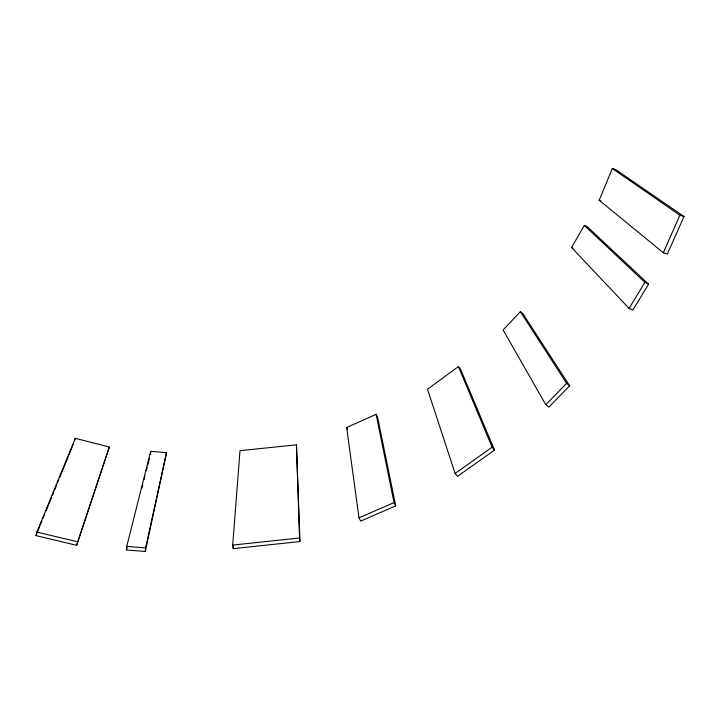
<?xml version="1.0" encoding="UTF-8"?>
<svg xmlns="http://www.w3.org/2000/svg" width="720" height="720" viewBox="0 0 720 720"><rect width="100%" height="100%" fill="white"/><g stroke="black" fill="none" stroke-linecap="round" stroke-linejoin="round"><path stroke-width="1.08" d="M126.495 549.981L126.738 546.399L150.678 451.287L166.527 452.709L145.305 551.493L126.495 549.981L127.044 547.812M150.444 454.419L150.678 451.287M145.305 551.493L145.566 547.911L166.527 452.709M233.199 548.649L232.686 545.094L240.003 450.693L296.451 444.807L299.961 541.539L233.199 548.649L233.37 546.417M142.011 488.088L142.821 484.83M144.189 479.394L144.999 476.136M146.367 470.709L147.177 467.451M147.726 465.282L149.355 458.766M36 535.608L36.891 532.08L75.267 438.309L109.341 447.021L76.635 545.301L36 535.608L37.269 532.494M74.736 440.361L75.267 438.309M76.635 545.301L109.341 447.021M38.115 530.424L39.384 527.319M40.23 525.249L41.922 521.109M43.182 518.004L44.874 513.864M46.143 510.759L51.642 497.295M52.488 495.225L53.757 492.12M54.603 490.05L56.709 484.866M57.555 482.796L58.824 479.691M59.67 477.621L68.13 456.912M68.976 454.842L73.197 444.492M599.202 200.25L612.315 168.507L615.762 169.632L684 216.522L667.368 254.007L663.309 252.738L599.202 200.25L600.921 200.799M663.309 252.738L679.896 215.208L612.315 168.507M571.572 247.518L584.334 225.387L587.502 226.935L648.603 284.157L632.781 310.122L629.055 308.358L571.572 247.518L573.147 248.283M629.055 308.358L644.868 282.357L584.334 225.387M520.371 311.652L503.127 330.003L545.778 404.712L548.811 407.169L569.664 385.848L522.963 313.821L520.371 311.652L566.631 383.346L569.664 385.848M545.778 404.712L566.631 383.346M458.415 366.552L427.491 389.241L455.112 473.472L457.569 476.334L494.514 450.09L460.494 369.09L458.415 366.552L492.084 447.174L494.514 450.09M455.112 473.472L492.084 447.174M346.635 427.482L376.137 414.342L377.577 417.204L395.721 505.872L360.738 521.082L359.01 517.842L346.635 427.482L347.616 429.381M359.01 517.842L394.029 502.596L376.137 414.342M232.686 545.094L299.538 537.975L296.451 444.807M126.738 546.399L145.566 547.911M36.891 532.08L77.571 541.809M679.896 215.208L684 216.522M644.868 282.357L648.603 284.157M394.029 502.596L395.721 505.872M299.538 537.975L299.961 541.539"/></g></svg>
